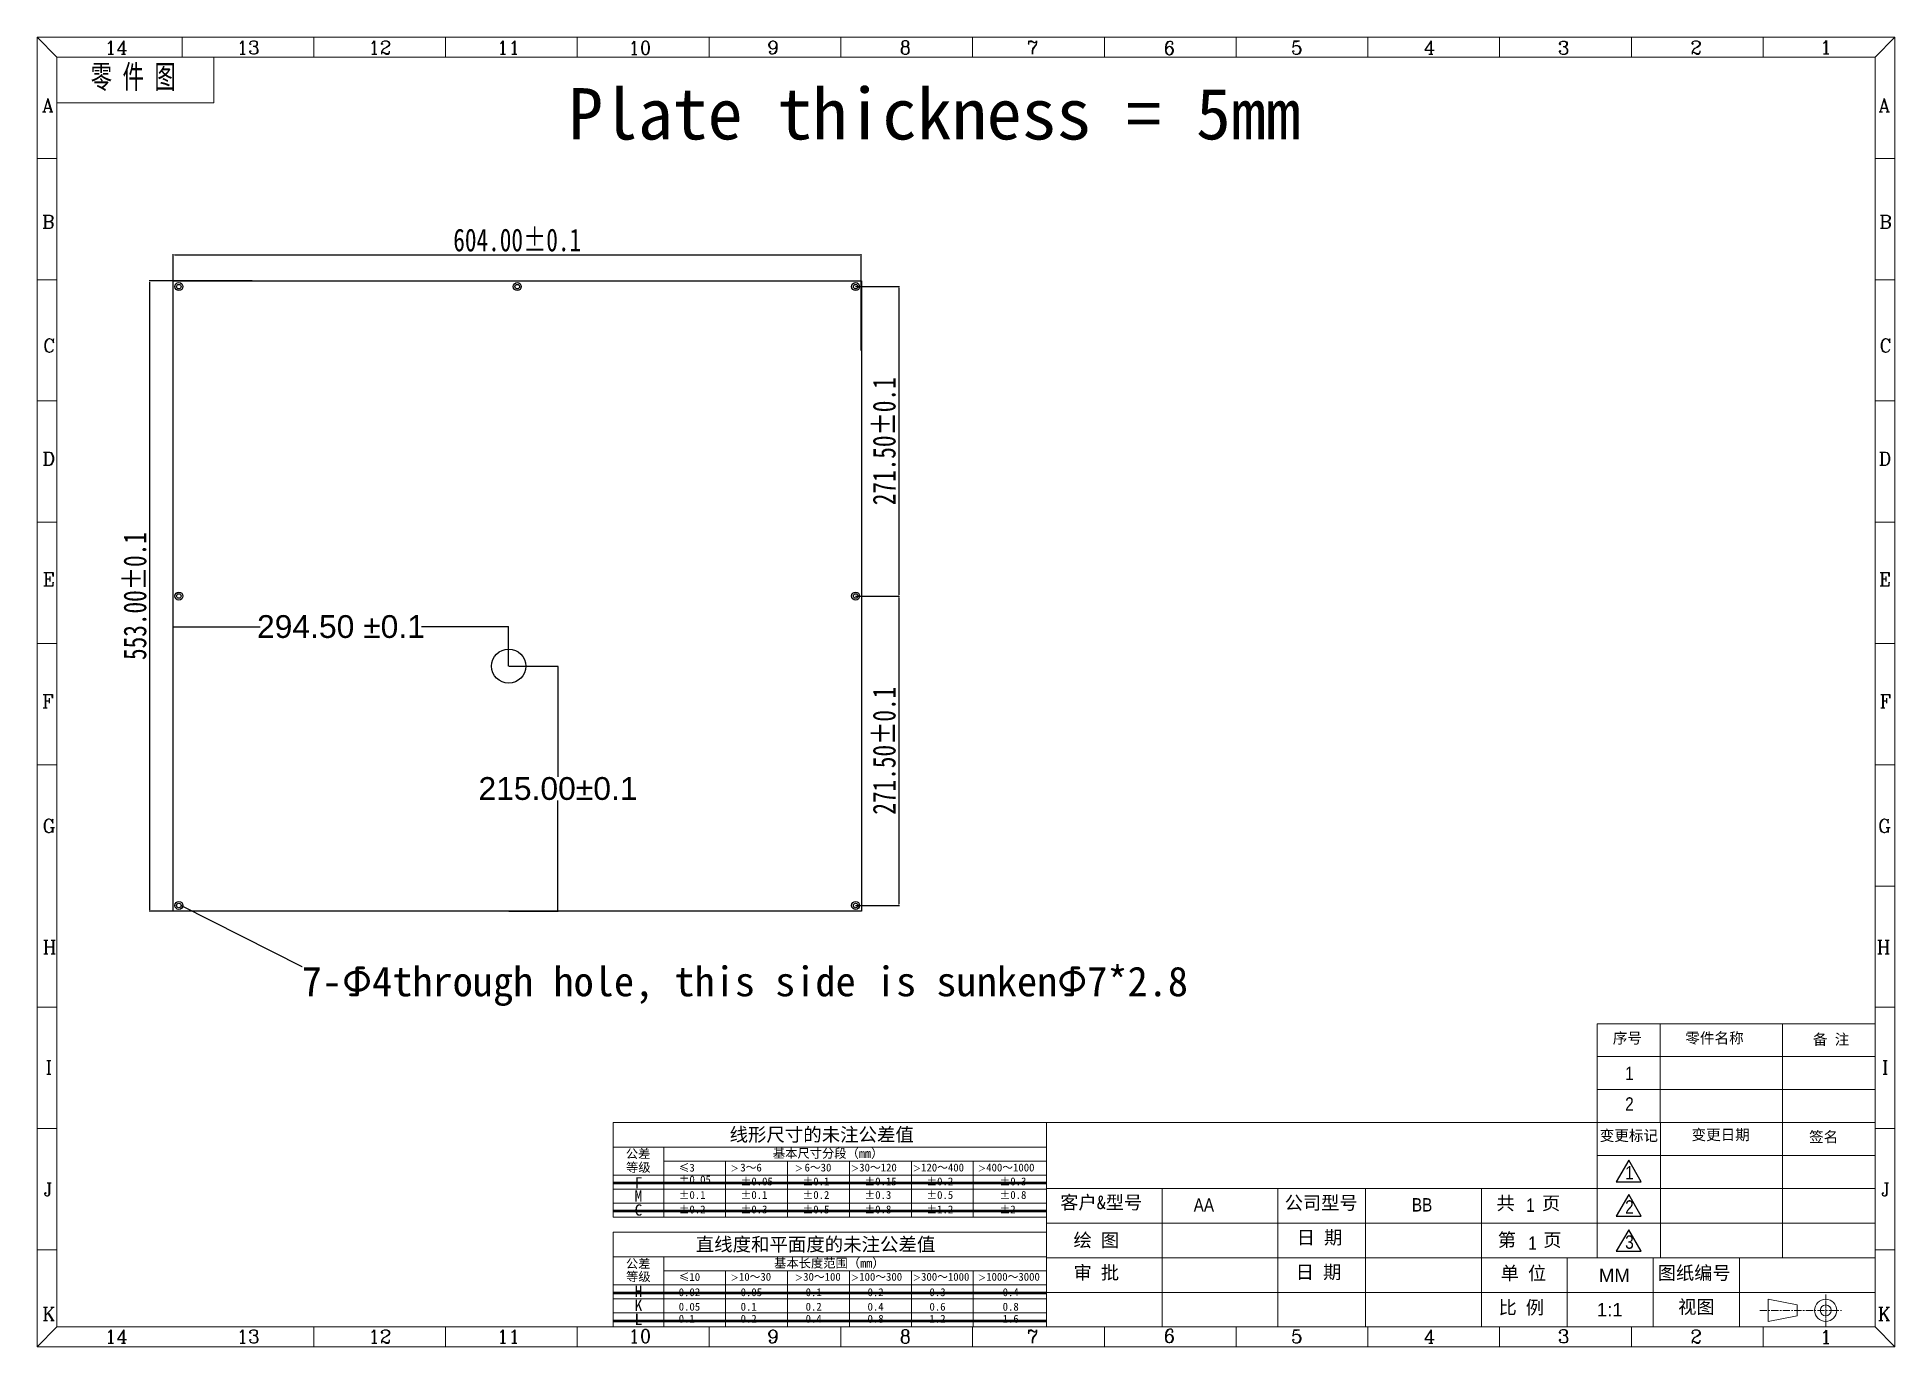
# Model space of a CAD drawing. Header units: inches. Extents: x 125 to 1755, y 207 to 1356.
import ezdxf
from ezdxf import colors
from ezdxf.entities.mleader import LeaderData, LeaderLine
from ezdxf.math import Vec2, Vec3

# ---------------------------------------------------------------- set-up
doc = ezdxf.new("R2010")
doc.units = ezdxf.units.IN
doc.header["$MEASUREMENT"] = 0
doc.linetypes.add('CENTER', pattern=[0.6, 0.375, -0.075, 0.075, -0.075])
doc.layers.add('Dim', color=6, linetype='Continuous')
doc.layers.add('图档', color=8, linetype='Continuous', lineweight=9)
doc.styles.add('BT', font='swissc.ttf')
doc.styles.add('Song', font='', dxfattribs={"width": 0.75})
doc.styles.get("Standard").update_dxf_attribs({"font": 'arial.ttf'})
doc.styles.add('T1', font='complex.shx', dxfattribs={"height": 3, "bigfont": 'tssdchn'})
doc.styles.add('xs', font='', dxfattribs={"width": 0.67})
doc.styles.add('宋体', font='')
doc.styles.get('Song').set_extended_font_data('SimSun')
doc.styles.get('xs').set_extended_font_data('NSimSun')
doc.styles.get('宋体').set_extended_font_data('SimSun')
doc.dimstyles.get("Standard").update_dxf_attribs({"dimtxt": 0.18, "dimasz": 0.18, "dimexe": 0.18, "dimexo": 0.0625, "dimgap": 0.09, "dimtad": 0, "dimtih": 1, "dimtoh": 1, "dimdec": 4, "dimzin": 0, "dimdsep": 46, "dimtxsty": 'Standard', "dimcen": 0.09, "dimadec": 0, "dimazin": 0, "dimtfac": 1, "dimtdec": 4, "dimtofl": 0, "dimtmove": 0, "dimatfit": 3, "dimfxl": 1, "dimtolj": 1, "dimtzin": 0, "dimarcsym": 0})
doc.dimstyles.new('副本 Song', dxfattribs={"dimtxt": 20, "dimasz": 1.2, "dimexe": 0.5, "dimexo": 0, "dimgap": 2, "dimtad": 1, "dimzin": 1, "dimdsep": 46, "dimtxsty": 'Song', "dimcen": 0, "dimclrd": 25, "dimclre": 25, "dimclrt": 6, "dimazin": 2, "dimtol": 1, "dimtp": 0.1, "dimtm": 0.1, "dimtfac": 1, "dimtofl": 0, "dimtmove": 0, "dimatfit": 3, "dimfxl": 1.25, "dimarcsym": 0})

# ---------------------------------------------------------------- blocks, each defined once
blk = doc.blocks.new('形位公差')
at = {"layer": '图档', "color": 4}
for p, q in [((-69.3, 15.16), (0, 15.16)), ((-69.3, 15.16), (-69.3, 0)), ((0, 15.16), (0, 0)), ((-69.3, 11.2), (0, 11.2)), ((-61.2, 11.2), (-61.2, 0)), ((-61.2, 8.96), (0, 8.96)), ((-51.3, 8.96), (-51.3, 0)), ((-41.4, 8.96), (-41.4, 0)), ((-31.5, 8.96), (-31.5, 0)), ((-21.6, 8.96), (-21.6, 0)), ((-11.7, 8.96), (-11.7, 0)), ((-69.3, 6.72), (0, 6.72)), ((-69.3, 4.48), (0, 4.48)), ((-69.3, 2.24), (0, 2.24)), ((-69.3, 0), (0, 0))]:
    blk.add_line(p, q, dxfattribs=at)
at = {"layer": '图档', "color": 4, "style": '宋体'}
for s, height, p in [('直线度和平面度的未注公差值', 2.16, (-56.08, 12.13)), ('等级', 1.44, (-67.22, 7.33)), ('公差', 1.44, (-67.25, 9.4)), ('基本长度范围（mm）', 1.44, (-43.55, 9.49)), ('H', 1.8, (-65.84, 4.8)), ('0.02', 1.26, (-58.8, 4.93)), ('≤10', 1.26, (-58.8, 7.37)), ('＞', 0.945, (-50.52, 7.39)), ('10～30', 1.26, (-49.17, 7.39)), ('0.05', 1.26, (-48.9, 4.93)), ('＞', 0.945, (-40.25, 7.39)), ('30～100', 1.26, (-38.9, 7.39)), ('0.1', 1.26, (-38.51, 4.93)), ('＞', 0.945, (-31.29, 7.39)), ('100～300', 1.26, (-29.94, 7.39)), ('0.2', 1.26, (-28.61, 4.93)), ('＞', 0.945, (-21.39, 7.39)), ('300～1000', 1.26, (-20.05, 7.39)), ('0.3', 1.26, (-18.71, 4.93)), ('＞', 0.945, (-10.98, 7.39)), ('1000～3000', 1.26, (-9.64, 7.39)), ('0.4', 1.26, (-7.01, 4.93)), ('K', 1.8, (-65.85, 2.55)), ('0.05', 1.26, (-58.8, 2.61)), ('0.1', 1.26, (-48.9, 2.61)), ('0.2', 1.26, (-38.51, 2.61)), ('0.4', 1.26, (-28.61, 2.61)), ('0.6', 1.26, (-18.71, 2.61)), ('0.8', 1.26, (-7.01, 2.61)), ('L', 1.8, (-65.85, 0.31)), ('0.1', 1.26, (-58.8, 0.68)), ('0.2', 1.26, (-48.9, 0.68)), ('0.4', 1.26, (-38.51, 0.68)), ('0.8', 1.26, (-28.61, 0.68)), ('1.2', 1.26, (-18.71, 0.68)), ('1.6', 1.26, (-7.01, 0.68))]:
    blk.add_text(s, height=height, dxfattribs=at).set_placement(p)
blk = doc.blocks.new('线形公差')
at = {"layer": '图档', "color": 151}
for p, q in [((-69.3, 15.16), (0, 15.16)), ((-69.3, 15.16), (-69.3, 0)), ((0, 15.16), (0, 0)), ((-69.3, 11.2), (0, 11.2)), ((-61.2, 11.2), (-61.2, 0)), ((-61.2, 8.96), (0, 8.96)), ((-51.3, 8.96), (-51.3, 0)), ((-41.4, 8.96), (-41.4, 0)), ((-31.5, 8.96), (-31.5, 0)), ((-21.6, 8.96), (-21.6, 0)), ((-11.7, 8.96), (-11.7, 0)), ((-69.3, 6.72), (0, 6.72)), ((-69.3, 4.48), (0, 4.48)), ((-69.3, 2.24), (0, 2.24)), ((-69.3, 0), (0, 0))]:
    blk.add_line(p, q, dxfattribs=at)
at = {"layer": '图档', "color": 151, "style": '宋体'}
for s, height, p in [('线形尺寸的未注公差值', 2.16, (-50.67, 12.13)), ('公差', 1.44, (-67.26, 9.42)), ('等级', 1.44, (-67.22, 7.25)), ('基本尺寸分段（mm）', 1.44, (-43.75, 9.49)), ('F', 1.8, (-65.84, 4.6)), ('≤3', 1.26, (-58.8, 7.29)), ('%%P0.05', 1.26, (-58.8, 5.39)), ('＞', 0.945, (-50.52, 7.31)), ('3～6', 1.26, (-48.95, 7.31)), ('%%P0.05', 1.26, (-48.9, 5.09)), ('＞', 0.945, (-40.25, 7.31)), ('%%P0.1', 1.26, (-39, 5.09)), ('6～30', 1.26, (-38.68, 7.31)), ('＞', 0.945, (-31.29, 7.31)), ('30～120', 1.26, (-29.94, 7.31)), ('%%P0.15', 1.26, (-29.1, 5.09)), ('＞', 0.945, (-21.39, 7.31)), ('120～400', 1.26, (-20.05, 7.31)), ('%%P0.2', 1.26, (-19.2, 5.09)), ('＞', 0.945, (-10.98, 7.31)), ('400～1000', 1.26, (-9.64, 7.31)), ('%%P0.3', 1.26, (-7.5, 5.09)), ('M', 1.8, (-65.85, 2.47)), ('%%P0.1', 1.26, (-58.8, 2.93)), ('%%P0.1', 1.26, (-48.9, 2.93)), ('%%P0.2', 1.26, (-39, 2.93)), ('%%P0.3', 1.26, (-29.1, 2.93)), ('%%P0.5', 1.26, (-19.2, 2.93)), ('%%P0.8', 1.26, (-7.5, 2.93)), ('C', 1.8, (-65.85, 0.25)), ('%%P0.2', 1.26, (-58.8, 0.61)), ('%%P0.3', 1.26, (-48.9, 0.61)), ('%%P0.5', 1.26, (-39, 0.61)), ('%%P0.8', 1.26, (-29.1, 0.61)), ('%%P1.2', 1.26, (-19.2, 0.61)), ('%%P2', 1.26, (-7.5, 0.61))]:
    blk.add_text(s, height=height, dxfattribs=at).set_placement(p)
blk = doc.blocks.new('2')
at = {"color": 1, "lineweight": 50}
for p, q in [((-1097.5, 1641.46), (-1029.76, 1641.46)), ((-1097.5, 1637.08), (-1029.76, 1637.08)), ((-1097.5, 1624.31), (-1029.76, 1624.31)), ((-1097.5, 1619.93), (-1029.76, 1619.93))]:
    blk.add_line(p, q, dxfattribs=at)
for points in [[(-938.77, 1644.99), (-940.72, 1641.61), (-936.82, 1641.61)], [(-938.77, 1639.63), (-940.72, 1636.26), (-936.82, 1636.26)], [(-938.77, 1634.15), (-940.72, 1630.78), (-936.82, 1630.78)]]:
    blk.add_lwpolyline(points, close=True)
at = {"layer": '图档', "color": 4}
for p, q in [((-1187.5, 1820.46), (-1187.5, 1615.85)), ((-897.18, 1820.46), (-1187.5, 1820.46)), ((-1187.5, 1820.46), (-1184.4, 1817.36)), ((-1164.86, 1817.36), (-1164.86, 1820.46)), ((-1144.27, 1817.36), (-1144.27, 1820.46)), ((-1123.68, 1817.36), (-1123.68, 1820.46)), ((-1103.09, 1817.36), (-1103.09, 1820.46)), ((-1082.5, 1817.36), (-1082.5, 1820.46)), ((-1061.91, 1817.36), (-1061.91, 1820.46)), ((-1041.31, 1817.36), (-1041.31, 1820.46)), ((-1020.72, 1817.36), (-1020.72, 1820.46)), ((-1000.13, 1817.36), (-1000.13, 1820.46)), ((-979.54, 1817.36), (-979.54, 1820.46)), ((-958.95, 1817.36), (-958.95, 1820.46)), ((-938.36, 1817.36), (-938.36, 1820.46)), ((-917.77, 1817.36), (-917.77, 1820.46)), ((-897.18, 1820.46), (-900.28, 1817.36)), ((-897.18, 1615.85), (-897.18, 1820.46)), ((-1184.4, 1817.36), (-1184.4, 1618.95)), ((-900.28, 1817.36), (-1184.4, 1817.36)), ((-1159.87, 1817.36), (-1159.87, 1810.19)), ((-900.28, 1618.95), (-900.28, 1817.36)), ((-1184.4, 1810.19), (-1159.87, 1810.19)), ((-1184.4, 1801.52), (-1187.5, 1801.52)), ((-900.28, 1801.52), (-897.18, 1801.52)), ((-1184.4, 1782.57), (-1187.5, 1782.57)), ((-900.28, 1782.57), (-897.18, 1782.57)), ((-1184.4, 1763.63), (-1187.5, 1763.63)), ((-900.28, 1763.63), (-897.18, 1763.63)), ((-1184.4, 1744.68), (-1187.5, 1744.68)), ((-900.28, 1744.68), (-897.18, 1744.68)), ((-1184.4, 1725.74), (-1187.5, 1725.74)), ((-900.28, 1725.74), (-897.18, 1725.74)), ((-1184.4, 1706.79), (-1187.5, 1706.79)), ((-900.28, 1706.79), (-897.18, 1706.79)), ((-900.28, 1687.84), (-897.18, 1687.84)), ((-1184.4, 1668.9), (-1187.5, 1668.9)), ((-900.28, 1668.9), (-897.18, 1668.9)), ((-943.72, 1666.32), (-900.35, 1666.32)), ((-943.72, 1650.92), (-943.72, 1666.32)), ((-933.84, 1650.92), (-933.84, 1666.32)), ((-914.75, 1629.77), (-914.75, 1666.32)), ((-943.72, 1661.19), (-900.35, 1661.19)), ((-943.72, 1656.05), (-900.35, 1656.05)), ((-1184.4, 1649.95), (-1187.5, 1649.95)), ((-1029.76, 1618.95), (-1029.76, 1650.92)), ((-1029.76, 1650.92), (-900.28, 1650.92)), ((-943.72, 1629.77), (-943.72, 1650.92)), ((-933.82, 1629.77), (-933.82, 1650.92)), ((-900.28, 1649.95), (-897.18, 1649.95)), ((-943.72, 1645.75), (-900.28, 1645.75)), ((-900.28, 1618.95), (-900.28, 1643.54)), ((-1029.76, 1640.59), (-900.28, 1640.59)), ((-1011.66, 1618.95), (-1011.66, 1640.59)), ((-993.58, 1618.95), (-993.58, 1640.59)), ((-979.89, 1618.95), (-979.89, 1640.59)), ((-961.8, 1618.95), (-961.8, 1640.59)), ((-1029.76, 1635.18), (-900.28, 1635.18)), ((-1184.4, 1631.01), (-1187.5, 1631.01)), ((-1029.76, 1629.77), (-900.28, 1629.77)), ((-948.37, 1618.95), (-948.37, 1629.77)), ((-934.93, 1618.95), (-934.93, 1629.77)), ((-921.44, 1618.95), (-921.44, 1629.77)), ((-900.28, 1631.01), (-897.18, 1631.01)), ((-1029.76, 1624.36), (-900.28, 1624.36)), ((-1187.5, 1615.85), (-1184.4, 1618.95)), ((-1184.4, 1618.95), (-900.28, 1618.95)), ((-1144.27, 1618.95), (-1144.27, 1615.85)), ((-1123.68, 1618.95), (-1123.68, 1615.85)), ((-1103.09, 1618.95), (-1103.09, 1615.85)), ((-1082.5, 1618.95), (-1082.5, 1615.85)), ((-1061.91, 1618.95), (-1061.91, 1615.85)), ((-1041.31, 1618.95), (-1041.31, 1615.85)), ((-1020.72, 1618.95), (-1020.72, 1615.85)), ((-1000.13, 1618.95), (-1000.13, 1615.85)), ((-979.54, 1618.95), (-979.54, 1615.85)), ((-958.95, 1618.95), (-958.95, 1615.85)), ((-938.36, 1618.95), (-938.36, 1615.85)), ((-917.77, 1618.95), (-917.77, 1615.85)), ((-897.18, 1615.85), (-900.28, 1618.95)), ((-1187.5, 1615.85), (-897.18, 1615.85))]:
    blk.add_line(p, q, dxfattribs=at)
at = {"layer": '图档'}
for p, q in [((-943.72, 1661.19), (-900.35, 1661.19)), ((-916.98, 1623.28), (-916.98, 1619.81)), ((-916.98, 1623.28), (-912.44, 1622.39)), ((-916.98, 1619.81), (-912.44, 1620.7)), ((-912.44, 1622.39), (-912.44, 1620.7)), ((-999.88, 1618.95), (-900.28, 1618.95))]:
    blk.add_line(p, q, dxfattribs=at)
at = {"layer": '图档', "color": 1, "linetype": 'CENTER'}
blk.add_line((-907.98, 1619.07), (-907.98, 1624.02), dxfattribs=at)
at = {"layer": '图档', "color": 1, "linetype": 'CENTER', "ltscale": 3}
blk.add_line((-918.29, 1621.54), (-905.5, 1621.54), dxfattribs=at)
at = {"layer": '图档'}
for radius in [1.74, 0.845]:
    blk.add_circle((-907.98, 1621.54), radius, dxfattribs=at)
at = {"layer": '图档', "xscale": 0.9774952991901955, "yscale": 0.9774952991913323, "zscale": 0.9774952991901955}
for name, p in [('线形公差', (-1029.76, 1636.1)), ('形位公差', (-1029.76, 1618.95))]:
    blk.add_blockref(name, p, dxfattribs=at)
at = {"layer": 'Dim', "color": 2, "style": 'BT'}
for s, height, p in [('AA', 2.088, (-1006.76, 1636.96, 0)), ('BB', 2.088, (-972.66, 1636.99, 0)), ('1', 2.09, (-954.81, 1636.94, 0)), ('1', 2.09, (-954.46, 1631.01, 0))]:
    blk.add_text(s, height=height, dxfattribs=at).set_placement(p)
at = {"layer": '图档', "color": 4, "style": 'T1'}
for s, height, p in [('14', 2.093, (-1176.92, 1817.8)), ('13', 2.093, (-1156.33, 1817.8)), ('12', 2.093, (-1135.74, 1817.8)), ('11', 2.093, (-1115.65, 1817.8)), ('10', 2.093, (-1095.12, 1817.74)), ('9', 2.09, (-1073.4, 1817.8)), ('8', 2.09, (-1052.73, 1817.8)), ('7', 2.09, (-1032.83, 1817.82)), ('6', 2.09, (-1011.45, 1817.72)), ('5', 2.09, (-991.54, 1817.78)), ('4', 2.09, (-970.79, 1817.82)), ('3', 2.09, (-949.84, 1817.77)), ('2', 2.09, (-929.13, 1817.81)), ('1', 2.09, (-908.86, 1817.85)), ('A', 2.09, (-1186.75, 1808.8)), ('A', 2.09, (-899.72, 1808.8)), ('B', 2.09, (-1186.75, 1790.58)), ('B', 2.09, (-899.62, 1790.58)), ('C', 2.09, (-1186.58, 1771.23)), ('C', 2.09, (-899.59, 1771.23)), ('D', 2.09, (-1186.67, 1753.56)), ('D', 2.09, (-899.71, 1753.56)), ('E', 2.09, (-1186.61, 1734.73)), ('E', 2.09, (-899.67, 1734.73)), ('F', 2.09, (-1186.72, 1715.69)), ('F', 2.09, (-899.55, 1715.69)), ('G', 2.09, (-1186.67, 1696.19)), ('G', 2.09, (-899.81, 1696.19)), ('H', 2.09, (-1186.65, 1677.27)), ('H', 2.09, (-900.02, 1677.27)), ('I', 2.09, (-1186.19, 1658.47)), ('I', 2.09, (-899.18, 1658.47)), ('J', 2.09, (-1186.46, 1639.38)), ('J', 2.09, (-899.31, 1639.38)), ('K', 2.09, (-1186.71, 1619.94)), ('K', 2.09, (-899.87, 1619.94)), ('14', 2.093, (-1176.92, 1616.42)), ('13', 2.093, (-1156.33, 1616.42)), ('12', 2.093, (-1135.74, 1616.42)), ('11', 2.093, (-1115.65, 1616.42)), ('10', 2.093, (-1095.12, 1616.48)), ('9', 2.09, (-1073.4, 1616.42)), ('8', 2.09, (-1052.73, 1616.42)), ('7', 2.09, (-1032.83, 1616.4)), ('6', 2.09, (-1011.45, 1616.5)), ('5', 2.09, (-991.54, 1616.44)), ('4', 2.09, (-970.79, 1616.4)), ('3', 2.09, (-949.84, 1616.45)), ('2', 2.09, (-929.13, 1616.41)), ('1', 2.09, (-908.86, 1616.37))]:
    blk.add_text(s, height=height, dxfattribs=at).set_placement(p)
at = {"layer": '图档', "attachment_point": 1}
for s, insert, char_height, style in [('{\\H1.127x;\\C4;零\\fKaiTi_GB2312|b0|i0|c134|p49; \\fNSimSun|b0|i0|c134|p49;件\\fKaiTi_GB2312|b0|i0|c134|p49; \\fNSimSun|b0|i0|c134|p49;图}', (-1179.13, 1816.11), 3.22943, 'xs'), ('{\\fSwis721 BT|b0|i0|c0|p34;MM}', (-943.44, 1628.06), 2.0878, 'BT'), ('{\\fSwis721 BT|b0|i0|c0|p34;1:1}', (-943.76, 1622.7), 2.0878, 'BT')]:
    blk.add_mtext(s, dxfattribs=dict(at, insert=insert, char_height=char_height, style=style))
at = {"layer": '图档', "attachment_point": 1, "style": 'BT'}
for s, insert, char_height, width in [('序号', (-941.26, 1664.92), 1.67, 22.8967), ('{\\fSimSun|b0|i0|c134|p2;零件名称}', (-929.92, 1664.93), 1.6703, 22.8967), ('{\\fKaiTi_GB2312|b0|i0|c134|p49;备 注}', (-909.98, 1664.72), 1.6703, 22.8967), ('1', (-939.33, 1659.62), 2.09, 28.6209), ('2', (-939.32, 1654.83), 2.09, 28.6209), ('变更标记', (-943.3, 1649.69), 1.67, 22.8967), ('变更日期', (-928.95, 1649.82), 1.67, 22.8967), ('签名', (-910.58, 1649.48), 1.67, 22.8967), ('1', (-939.32, 1644.1), 2.09, 28.6209), ('{\\fSimSun|b0|i0|c134|p2;客户\\fKaiTi_GB2312|b0|i0|c134|p49;&\\fSimSun|b0|i0|c134|p2;型号}', (-1027.61, 1639.46), 2.0878, 28.6209), ('{\\fKaiTi_GB2312|b0|i0|c134|p49; 公司型号}', (-993.95, 1639.4), 2.0878, 28.6209), ('{\\fSimSun|b0|i0|c134|p2;共\\fKaiTi_GB2312|b0|i0|c134|p49;   \\fSimSun|b0|i0|c134|p2;页}', (-959.43, 1639.34, 0), 2.0878, 28.6209), ('2', (-939.32, 1638.74), 2.09, 28.6209), ('{\\fKaiTi_GB2312|b0|i0|c134|p49;绘 图}', (-1025.53, 1633.56), 2.0878, 28.6209), ('{\\fKaiTi_GB2312|b0|i0|c134|p49;日 期}', (-990.65, 1633.98), 2.0878, 28.6209), ('{\\fKaiTi_GB2312|b0|i0|c134|p49;第   页}', (-959.23, 1633.6, 0), 2.0878, 28.6209), ('3', (-939.32, 1633.26), 2.09, 28.6209), ('{\\fKaiTi_GB2312|b0|i0|c134|p49;审 批}', (-1025.53, 1628.5), 2.0878, 28.6209), ('{\\fKaiTi_GB2312|b0|i0|c134|p49;日 期}', (-990.8, 1628.57), 2.0878, 28.6209), ('{\\fKaiTi_GB2312|b0|i0|c134|p49;单 位}', (-958.78, 1628.4), 2.0878, 28.6209), ('{\\fSimSun|b0|i0|c134|p2;图纸编号}', (-934.23, 1628.44), 2.0878, 28.6209), ('{\\fKaiTi_GB2312|b0|i0|c134|p49;比 例}', (-959.12, 1623.05), 2.0878, 28.6209), ('视图', (-931.04, 1623.14, 0), 2.088, 28.6209)]:
    blk.add_mtext(s, dxfattribs=dict(at, insert=insert, char_height=char_height, width=width))
blk = doc.blocks.new('*D6')
at = {"color": 25, "lineweight": -2}
for p, q in [((244.2, 1122.4), (244.2, 1165.9)), ((245.4, 1165.4), (847, 1165.4)), ((848.2, 1081.4), (848.2, 1165.9))]:
    blk.add_line(p, q, dxfattribs=at)
at = {"color": 25}
for points in [[(245.4, 1165.6), (245.4, 1165.2), (244.2, 1165.4)], [(847, 1165.6), (847, 1165.2), (848.2, 1165.4)]]:
    blk.add_solid(points, dxfattribs=at)
at = {"layer": 'Defpoints', "color": 0}
for p in [(848.2, 1165.4), (244.2, 1122.4), (848.2, 1081.4)]:
    blk.add_point(p, dxfattribs=at)
at = {"color": 6, "insert": (546.2, 1178.2), "char_height": 20, "attachment_point": 5, "style": 'Song'}
blk.add_mtext('604.00±0.1', dxfattribs=at)
blk = doc.blocks.new('*D7')
at = {"color": 25, "lineweight": -2}
for p, q in [((313.6, 1142.4), (223.1, 1142.4)), ((223.6, 1141.2), (223.6, 590.6)), ((352.6, 589.4), (223.1, 589.4))]:
    blk.add_line(p, q, dxfattribs=at)
at = {"color": 25}
for points in [[(223.4, 1141.2), (223.8, 1141.2), (223.6, 1142.4)], [(223.4, 590.6), (223.8, 590.6), (223.6, 589.4)]]:
    blk.add_solid(points, dxfattribs=at)
at = {"layer": 'Defpoints', "color": 0}
for p in [(313.6, 1142.4), (223.6, 589.4), (352.6, 589.4)]:
    blk.add_point(p, dxfattribs=at)
at = {"color": 6, "insert": (210.8, 865.9), "char_height": 20, "attachment_point": 5, "rotation": 90, "style": 'Song'}
blk.add_mtext('553.00±0.1', dxfattribs=at)
blk = doc.blocks.new('*D10')
at = {"color": 25, "lineweight": -2}
for p, q in [((843.2, 1137.4), (881.6, 1137.4)), ((881.1, 1136.2), (881.1, 867.1)), ((843.2, 865.9), (881.6, 865.9))]:
    blk.add_line(p, q, dxfattribs=at)
at = {"color": 25}
for points in [[(880.9, 1136.2), (881.3, 1136.2), (881.1, 1137.4)], [(880.9, 867.1), (881.3, 867.1), (881.1, 865.9)]]:
    blk.add_solid(points, dxfattribs=at)
at = {"layer": 'Defpoints', "color": 0}
for p in [(843.2, 1137.4), (843.2, 865.9), (881.1, 865.9)]:
    blk.add_point(p, dxfattribs=at)
at = {"color": 6, "insert": (868.4, 1001.7), "char_height": 20, "attachment_point": 5, "rotation": 90, "style": 'Song'}
blk.add_mtext('271.50±0.1', dxfattribs=at)
blk = doc.blocks.new('*D11')
at = {"color": 25, "lineweight": -2}
for p, q in [((843.2, 865.9), (881.6, 865.9)), ((881.1, 864.7), (881.1, 595.6)), ((843.2, 594.4), (881.6, 594.4))]:
    blk.add_line(p, q, dxfattribs=at)
at = {"color": 25}
for points in [[(880.9, 864.7), (881.3, 864.7), (881.1, 865.9)], [(880.9, 595.6), (881.3, 595.6), (881.1, 594.4)]]:
    blk.add_solid(points, dxfattribs=at)
at = {"layer": 'Defpoints', "color": 0}
for p in [(843.2, 865.9), (843.2, 594.4), (881.1, 594.4)]:
    blk.add_point(p, dxfattribs=at)
at = {"color": 6, "insert": (868.4, 730.2), "char_height": 20, "attachment_point": 5, "rotation": 90, "style": 'Song'}
blk.add_mtext('271.50±0.1', dxfattribs=at)
blk = doc.blocks.new('*D12')
at = {"color": 0, "lineweight": -2}
for p, q in [((244.2, 589.5), (244.2, 839.2)), ((538.7, 804.5), (538.7, 839.2))]:
    blk.add_line(p, q, dxfattribs=at)
at = {"color": 25, "lineweight": -2}
for p, q in [((244.4, 839), (320.7, 839)), ((538.6, 839), (462.3, 839))]:
    blk.add_line(p, q, dxfattribs=at)
at = {"color": 25}
for points in [[(244.4, 839), (244.4, 839), (244.2, 839)], [(538.6, 839), (538.6, 839), (538.7, 839)]]:
    blk.add_solid(points, dxfattribs=at)
at = {"layer": 'Defpoints', "color": 0}
for p in [(244.2, 839), (538.7, 804.4), (244.2, 589.4)]:
    blk.add_point(p, dxfattribs=at)
at = {"color": 6, "insert": (391.5, 839), "char_height": 20, "attachment_point": 5}
blk.add_mtext('\\A1;294.50 ±0.1', dxfattribs=at)
blk = doc.blocks.new('*D13')
at = {"color": 0, "lineweight": -2}
for p, q in [((538.8, 804.4), (582.2, 804.4)), ((538.8, 589.4), (582.2, 589.4))]:
    blk.add_line(p, q, dxfattribs=at)
at = {"color": 25, "lineweight": -2}
for p, q in [((582, 804.2), (582, 707.2)), ((582, 589.6), (582, 686.6))]:
    blk.add_line(p, q, dxfattribs=at)
at = {"color": 25}
for points in [[(582, 804.2), (582.1, 804.2), (582, 804.4)], [(582, 589.6), (582.1, 589.6), (582, 589.4)]]:
    blk.add_solid(points, dxfattribs=at)
at = {"layer": 'Defpoints', "color": 0}
for p in [(538.7, 804.4), (538.7, 589.4), (582, 589.4)]:
    blk.add_point(p, dxfattribs=at)
at = {"color": 6, "insert": (582, 696.9), "char_height": 20, "attachment_point": 5}
blk.add_mtext('\\A1;215.00±0.1', dxfattribs=at)

msp = doc.modelspace()

# ---------------------------------------------------------------- linework, layer by layer
at = {"color": 7, "linetype": 'Continuous'}
for p, q in [((244.23443, 589.40157), (244.23443, 1142.40157)), ((244.23443, 1142.40157), (848.23443, 1142.40157)), ((848.23443, 1142.40157), (848.23443, 589.40157)), ((848.23443, 589.40157), (244.23443, 589.40157))]:
    msp.add_line(p, q, dxfattribs=at)
at = {"color": 1, "linetype": 'Continuous'}
for centre, radius in [((249.23443, 1137.40157), 3.5), ((249.23443, 1137.40157), 2), ((546.23443, 1137.40157), 3.5), ((546.23443, 1137.40157), 2), ((843.23443, 1137.40157), 3.5), ((843.23443, 1137.40157), 2), ((249.23443, 865.90157), 3.5), ((249.23443, 865.90157), 2), ((843.23443, 865.90157), 3.5), ((843.23443, 865.90157), 2), ((249.23443, 594.40157), 3.5), ((249.23443, 594.40157), 2), ((843.23443, 594.40157), 3.5), ((843.23443, 594.40157), 2)]:
    msp.add_circle(centre, radius, dxfattribs=at)
msp.add_circle((538.73443, 804.40157), 15)

# ---------------------------------------------------------------- block references
at = {"color": 4, "xscale": 5.615999999995437, "yscale": 5.615999999999985, "zscale": 5.615999999999999}
msp.add_blockref('2', (6793.8663, -8867.45306), dxfattribs=at)

# ---------------------------------------------------------------- texts
at = {"layer": 'Dim', "color": 2, "width": 1109.146368, "attachment_point": 1, "style": 'BT'}
for s, insert, char_height in [('{\\fSimSun|b1|i0|c134|p2;Plate thickness = 5mm}', (590.9288, 1311.55428), 45), ('{\\fSimSun|b1|i0|c134|p2;\\C1;7-\\fISOCPEUR|b1|i0|c0|p34;Φ\\fSimSun|b1|i0|c134|p2;4through hole, this side is sunken\\fISOCPEUR|b1|i0|c0|p34;Φ\\fSimSun|b1|i0|c134|p2;7*2.8}', (357.1224, 540.74998), 26)]:
    msp.add_mtext(s, dxfattribs=dict(at, insert=insert, char_height=char_height))

# ---------------------------------------------------------------- dimensions: what is measured, and where the dimension line sits
at = {"color": 31}
dim = msp.add_linear_dim(base=(848.23443, 1165.40212), p1=(244.23443, 1122.40212), p2=(848.23443, 1081.40212), dimstyle='副本 Song', dxfattribs=at)
dim.commit()
dim.dimension.update_dxf_attribs({"geometry": '*D6', "text_midpoint": (546.23443, 1178.18424)})
for base, p1, p2, picture, middle in [((223.57318, 589.40157), (313.57318, 1142.40157), (352.57318, 589.40157), '*D7', (210.79106, 865.90157)), ((881.13704, 865.90157), (843.23443, 1137.40157), (843.23443, 865.90157), '*D10', (868.35492, 1001.65157)), ((881.13704, 594.40157), (843.23443, 865.90157), (843.23443, 594.40157), '*D11', (868.35492, 730.15157))]:
    dim = msp.add_linear_dim(base=base, p1=p1, p2=p2, angle=90, dimstyle='副本 Song', dxfattribs=at)
    dim.commit()
    dim.dimension.update_dxf_attribs({"geometry": picture, "text_midpoint": middle})
dim = msp.add_linear_dim(base=(244.23443, 838.98802), p1=(538.73443, 804.40157), p2=(244.23443, 589.40157), text='294.50 ±0.1', dimstyle='Standard', override={"dimtxt": 20, "dimclrd": 25, "dimclrt": 6, "dimfxl": 1.25})
dim.commit()
dim.dimension.update_dxf_attribs({"geometry": '*D12', "text_midpoint": (391.48443, 838.98802)})
dim = msp.add_linear_dim(base=(582.02507, 589.40157), p1=(538.73443, 804.40157), p2=(538.73443, 589.40157), angle=90, text='215.00±0.1', dimstyle='Standard', override={"dimtxt": 20, "dimclrd": 25, "dimclrt": 6, "dimfxl": 1.25})
dim.commit()
dim.dimension.update_dxf_attribs({"geometry": '*D13', "text_midpoint": (582.02507, 696.90157)})

# ---------------------------------------------------------------- leaders
ml = msp.add_multileader_mtext('Standard')
ml.set_content('', color=256)
ml.set_leader_properties()
ml.build(insert=Vec2(0, 0))
ml.multileader.update_dxf_attribs({"dogleg_length": 0.36, "arrow_head_size": 0.18})
ctx = ml.context
ctx.base_point, ctx.char_height, ctx.arrow_head_size, ctx.landing_gap_size, ctx.plane_origin = Vec3(357.4824, 540.74998), 0.18, 0.18, 0.09, Vec3(251.23443, 594.40157)
notes = []
notes.append((ctx, [(0, (1, 1, 0), (357.1224, 540.74998), (1, 0), 0.36, [(0, [(251.23443, 594.40157)], 0, [])])]))
ctx.mtext.insert, ctx.mtext.flow_direction = Vec3(357.5724, 540.83998), 5
for ctx, leaders in notes:
    for number, flags, end, landing, length, lines in leaders:
        leader = LeaderData()
        leader.index, (leader.has_last_leader_line, leader.has_dogleg_vector, leader.attachment_direction) = number, flags
        leader.last_leader_point, leader.dogleg_vector, leader.dogleg_length = Vec3(end), Vec3(landing), length
        for number, points, colour, breaks in lines:
            line = LeaderLine()
            line.index, line.vertices, line.color, line.breaks = number, Vec3.list(points), colors.encode_raw_color(colour), breaks
            leader.lines.append(line)
        ctx.leaders.append(leader)

doc.saveas('drawing.dxf')
